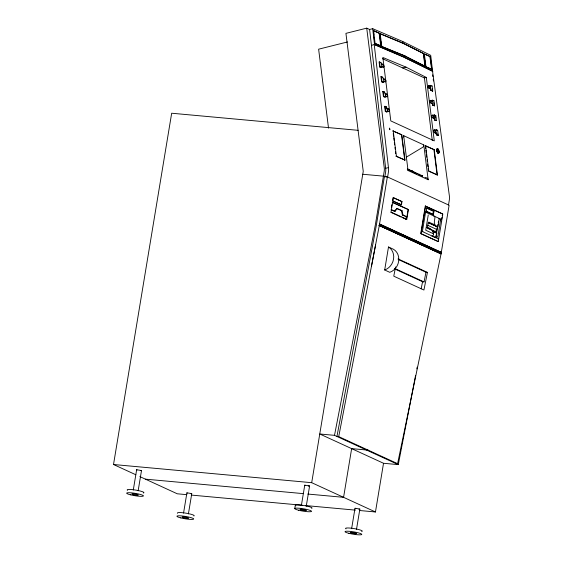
<?xml version="1.0" encoding="UTF-8"?>
<svg xmlns="http://www.w3.org/2000/svg" width="563" height="563" viewBox="0 0 563 563"><rect width="100%" height="100%" fill="white"/><g stroke="black" fill="none" stroke-linecap="round" stroke-linejoin="round"><path stroke-width="0.84" d="M440.526 220.485L440.505 220.02A2.322 2.041 -65.3 0 0 439.443 218.5L438.999 218.353M381.566 64.921L380.926 62.479L379.089 61.895L379.729 66.969L381.566 67.553C382.953 65.012 379.532 61.078 384.001 65.962C384.867 68.911 378.603 64.956 383.459 67.201M383.424 79.728L382.784 77.286L380.947 76.702L381.587 81.769L383.424 82.353C385.191 80.889 381.468 76.962 384.747 79.46L385.697 81.339M385.282 94.528L384.642 92.086L382.805 91.502L383.438 96.576L385.275 97.16C387.048 95.696 383.326 91.762 386.605 94.26L387.443 95.576M387.14 109.328L386.5 106.886L384.663 106.301L385.296 111.375L386.767 112.051L387.492 109.855L386.767 108.286M429.886 87.371L429.998 87.962M430.625 85.309L430.118 87.934L431.265 90.383L432.736 91.058L432.095 85.984L430.259 85.4L430.019 86.603M432.117 100.2L433.953 100.784L434.594 105.858L433.116 105.182L432.145 102.41L432.264 101.115C430.421 99.018 428.52 101.72 430.653 102.994L432.595 103.712L430.899 102.938L430.062 101.621L430.568 100.334M433.735 116.21L433.974 115.007L435.811 115.591L436.445 120.658L434.974 119.982L434.003 117.21L434.122 115.915C432.356 113.768 430.357 116.583 432.511 117.801L434.453 118.519L432.75 117.737L431.92 116.421L432.426 115.133M438.303 135.465L436.832 134.789L435.861 132.009L435.98 130.722L434.284 129.94L433.658 130.876L434.608 132.537C437.796 135.014 434.108 130.947 436.198 129.715L437.669 130.391L438.303 135.465L436.466 134.881L435.48 132.038M362.755 174.298L363.241 171.335L345.928 33.358L366.731 28.15L369.602 29.466L372.699 28.692L403.108 41.669L430.716 55.343L432.574 71.346L404.797 57.595L374.226 44.547L388.54 168.351A16.799 14.779 -65.3 0 1 388.491 171.624L387.618 177.056L383.403 176.149L362.762 174.256L311.698 482.688L375.465 511.971L383.487 463.49M384.839 176.81L385.648 171.898A13.611 11.971 -65.3 0 0 385.655 168.267L369.602 29.466M448.514 205.023L449.38 199.591A16.799 14.779 -65.3 0 0 449.429 196.318L432.574 71.346M135.831 474.757L113.515 464.51L171.673 113.226L358.096 130.32M133.29 490.035L136.64 469.774M138.139 490.83L141.496 470.577L136.696 469.718M183.552 513.118L186.902 492.857L187.183 493.075M188.408 513.92L191.758 493.66L191.174 493.786M294.752 508.558L295.293 505.314M301.388 505.454L304.745 485.193L305.533 485.587M306.244 506.25L309.601 485.989L308.235 486.08M379.124 225.39L379.624 224.201L441.195 252.484L440.991 253.702L379.124 225.39L440.991 253.702M338.722 436.621L379.293 225.58L387.358 176.881L384.409 176.613L376.344 225.313L336.948 436.459L338.722 436.621L397.598 463.666L441.047 253.941L449.112 205.242L387.358 176.881M379.42 225.418L379.624 224.201M391.51 207.135L391.911 204.714M392.685 200.048L393.087 197.613L401.996 201.603L401.461 204.848L392.545 200.864L401.461 204.848M351.608 448.845L343.578 497.326L307.785 494.047M392.601 202.328L390.989 212.068L406.789 219.324L408.4 209.584L392.312 202.3L408.4 209.584M392.84 200.885L393.382 197.641L401.996 201.603M384.684 269.98L388.491 246.995L393.572 249.332A12.745 11.218 -65.3 0 1 398.632 261.457A12.745 11.218 -65.3 0 1 389.765 272.316L384.684 269.98A12.745 11.218 -65.3 0 0 393.544 259.128A12.745 11.218 -65.3 0 0 388.491 246.995M401.166 204.819L401.7 201.575M351.65 528.537L355.007 508.276L355.795 508.67M406.789 219.324L405.902 219.239L406.317 216.748L402.369 214.939L401.454 210.618L396.584 208.38L402.045 210.668L402.96 214.989L406.908 216.804L408.105 209.556M356.506 529.34L359.863 509.079L355.042 508.227M441.681 221.069L438.253 241.583L420.73 233.638L425.297 206.044L442.828 213.989L441.681 220.886M438.253 241.583L421.025 233.666L425.593 206.072M438.098 238.775L422.384 231.555L425.586 212.188L426.092 212.364M433.447 214.51L426.268 211.209L426.803 207.965L433.989 211.259L433.447 214.51L432.856 214.454L433.397 211.209L426.212 207.909M428.26 214.904L425.719 230.239L433.545 233.835C433.89 237.572 428.246 234.799 436.269 237.649A2.322 2.041 -65.3 0 0 437.986 235.876L440.519 220.534M433.44 224.222L433.348 224.764L437.887 226.847L439.281 218.43M432.764 224.707L434.91 224.904L434.404 222.624A0.781 0.352 -84.8 0 1 434.333 221.857L434.953 217.473A2.322 2.041 -65.3 0 0 433.89 215.946L433.447 215.798M432.877 231.386L436.557 233.075L437.599 226.826L428.408 222.709L437.303 226.798L436.262 233.054L436.853 233.103L435.79 237.713L436.339 234.391M437.725 226.016L437.993 224.398M438.26 222.786L438.528 221.168M438.246 239.831L438.535 238.107M441.673 219.134L441.962 217.409M442.244 215.685L442.532 213.961L425.297 206.044M440.695 253.674L440.899 252.456L379.328 224.173M383.058 82.444L383.283 81.156M428.71 85.534L428.204 86.822L429.041 88.131L430.737 88.912L428.795 88.194C426.634 86.976 428.633 84.161 430.406 86.315L430.364 87.87M415.508 375.767L398.273 464.623L334.506 435.34L375.345 224.848L384.212 171.236A13.611 11.971 -65.3 0 0 384.219 167.612L366.731 28.15M416.845 368.871L417.183 367.146M432.483 100.108L431.884 101.98M434.34 114.915L433.735 116.78M435.593 131.01L436.198 129.715M395.606 266.946L393.762 276.173L423.925 290.022L427.444 272.408L398.076 258.924M421.152 288.84L422.574 281.725L394.797 268.966M422.574 281.725L424.038 281.915L425.98 272.218L398.203 259.459M407.521 169.484C406.585 168.921 409.428 170.195 407.64 169.104M407.732 169.554L407.851 169.174M407.929 169.625L408.048 169.245M408.105 169.695L408.224 169.315M408.527 169.435L408.527 169.864L408.386 169.379M408.71 169.646L407.689 169.421L408.759 169.667M410.441 170.483C408.717 170.012 415.747 172.179 413.108 171.785M410.547 170.934L410.666 170.554M410.772 171.004L410.891 170.624M411.44 171.046L412.017 171.131M412.109 171.075L411.989 171.455L411.511 170.842M411.63 171.011L412.074 171.208L411.384 171.061M411.574 171.286L411.694 170.906M411.736 171.349L411.856 170.969M411.539 171.011L412.003 171.166L411.56 171.061M411.877 171.405L411.996 171.025M412.989 172.165L413.172 171.799M413.671 171.792L413.573 172.292M413.685 172.011C414.727 173.2 412.644 170.716 411.222 171.335M413.791 172.461L413.911 172.081M414.227 172.369L414.818 172.538M414.241 172.602L414.136 172.151M414.459 172.672L414.354 172.222M414.783 172.362L414.664 172.742L417.021 173.763L417.141 173.383L414.572 172.292M414.861 172.813L414.98 172.433M415.044 172.876L415.163 172.496M415.205 172.94L415.325 172.559M415.346 172.996L415.466 172.616M415.459 173.045L415.578 172.665M416.458 173.756L417.141 173.383M422.503 176.374L418.9 174.629L419.034 174.199L416.782 173.474M421.518 176.135C424.544 175.579 421.307 175.93 419.034 174.199M422.553 176.303L422.686 175.881M389.969 129.652L389.624 128.181M438.063 151.743L437.683 150.244M389.329 128.202L389.709 129.736M437.423 150.293L437.803 151.827M389.378 111.01L389.329 110.425M391.313 209.858L394.466 211.308L395.74 209.549M394.466 211.308L395.057 211.364L397.175 208.437M383.22 67.257L383.727 65.97M385.317 82.001C379.736 80.368 388.977 83.401 384.993 79.404L383.297 78.623M385.148 93.423L386.851 94.204L387.808 95.984L387.175 96.801L385.233 96.083L386.929 96.864L387.562 95.992M389.033 111.608C383.452 109.989 392.636 112.987 388.702 109.004L387.006 108.223M434.284 129.94L433.503 131.242L434.369 132.601L436.065 133.382M141.461 470.626L141.053 470.696M186.93 492.822L191.744 493.61M304.766 485.151L309.587 485.946M359.834 509.121L358.948 509.198M406.317 157.154L422.609 147.344A2.266 1.992 -65.3 0 0 423.784 144.916L403.678 135.683A2.266 1.992 -65.3 0 1 403.439 137.062M382.256 46.708L404.896 55.934L425.234 66.272L423.643 53.591L403.305 43.252L380.166 33.618L380.081 35.385M371.587 45.322L374.522 44.477L405.093 57.517L404.896 55.934L404.797 57.595L432.87 71.269M373.304 30.676L379.448 33.287L381.045 45.976L374.761 43.302L381.045 45.976M347.484 41.958L318.623 49.185L328.525 128.139M381.461 46.377L404.896 55.934M402.812 41.739L403.009 43.33L379.87 33.696M380.56 62.57L380.926 62.479M403.009 43.33L423.643 53.591M379.729 66.969L381.566 67.553M424.066 53.992L430.216 56.603L431.934 69.348L425.656 66.673L425.339 64.14M402.629 67.961L405.993 67.117L426.332 77.448L434.291 140.891L390.813 120.918L382.854 57.482L405.993 67.117M382.784 77.286L380.947 76.702M425.656 66.673L431.934 69.348M381.587 81.769L383.424 82.353M424.228 77.975L426.332 77.448M384.642 92.086L382.805 91.502M383.438 96.576L385.275 97.16M430.406 86.315L428.471 85.59M431.73 86.076L432.095 85.984M430.223 88.588L430.899 90.474L431.265 90.383M430.899 90.474L432.736 91.058M386.134 106.977L386.5 106.886M387.33 108.546L388.702 109.004M385.296 111.375L387.133 111.96M432.264 101.115L430.329 100.397M433.587 100.876L433.953 100.784M432.081 103.388L432.75 105.274L433.116 105.182M434.594 105.858L432.75 105.274M434.122 115.915L432.18 115.197M433.974 115.007L435.811 115.591M433.707 117.568L434.608 120.074L434.974 119.982M401.834 134.831L392.918 130.947L401.834 134.831L405.001 160.082L396.085 156.204L405.001 160.082M436.445 120.658L434.608 120.074M435.98 130.722L434.038 129.997M437.669 130.391L435.832 129.807M436.466 134.881L436.832 134.789M425.656 148.449L425.628 145.761L434.249 149.723L437.416 174.973L428.499 171.089L428.169 168.478M425.332 145.838L434.249 149.723M404.797 57.595L405.254 57.602M385.655 168.267L388.463 167.605M422.919 231.52L422.384 231.555M414.347 172.447L414.143 172.369M433.397 211.209L433.989 211.259M426.268 211.209L425.677 211.153L432.06 214.088M401.454 210.618L402.045 210.668M402.369 214.939L402.96 214.989M406.317 216.748L407.204 216.832M437.303 226.798L437.887 226.847M334.506 435.34L319.763 433.989L383.523 463.272L398.273 464.623M351.643 448.627L368.16 450.147M395.831 463.504L397.598 463.666M113.515 464.51L311.698 482.688M145.395 479.148L303.422 493.645M186.881 494.673L177.282 493.793L139.821 476.587M191.251 495.074L302.127 505.243M305.618 505.567L355.38 510.127M359.75 510.528L375.465 511.971M425.98 272.218L427.444 272.408M407.605 169.322L407.767 169.428M424.959 177.422L426.613 177.873A2.569 2.259 -65.3 0 1 428.154 179.745L423.784 144.916M407.302 169.554L410.385 170.322L408.639 169.484M414.762 172.538L414.516 172.447M418.541 174.488L418.9 174.629M137.034 470.035L136.654 469.816M379.448 33.287L373.6 30.599L375.057 43.224M430.216 56.603L424.361 53.914L425.952 66.603M382.53 58.686L424.418 77.926L432.271 140.497M381.44 63.816L383.136 64.597M437.416 174.973L428.795 171.018L425.628 145.761M407.366 169.217L407.781 169.379M407.401 169.153A2.569 2.259 -65.3 0 1 408.048 170.512L428.154 179.745M425.586 212.188L441.308 219.408M434.91 224.904L428.957 222.174A1.4 0.633 -84.8 0 0 428.126 223.265L427.528 226.861A1.316 0.598 -84.8 0 0 427.887 228.409L433.264 230.879L433.003 232.688L433.545 233.835M427.922 225.362L436.395 229.254L435.973 231.787L426.698 227.529M391.109 209.549L395.057 211.364M427.416 227.297L430.498 228.712M432.44 231.076L436.853 233.103M432.581 231.358L435.53 232.709M390.898 212.35L401.166 217.065M402.742 217.79L405.902 219.239M379.568 223.961L441.315 252.323M379.293 225.58L441.047 253.941M375.556 245.046L371.531 265.961M394.677 268.431L424.038 281.915M404.6 56.011L424.938 66.343L423.348 53.661M388.463 109.067L389.3 110.376M433.834 117.533L434.207 118.575M429.914 56.68L431.638 69.425M432.68 74.865L432.898 76.61M433.221 79.228L433.44 80.966M432.053 88.609L432.37 91.15M433.799 102.572L434.01 104.261M435.445 115.682L435.762 118.216M437.725 133.86L437.937 135.556M424.171 54.836L424.488 57.377M424.805 59.91L425.128 62.444M433.946 149.793L437.113 175.051M425.881 150.194L426.205 152.805M426.423 154.543L426.754 157.154M427.078 159.772L427.296 161.511M427.627 164.122L427.95 166.732M403.678 135.683L408.048 170.512M401.532 134.909L404.698 160.159M393.213 130.876L396.38 156.127M393.241 133.565L393.572 136.176M393.79 137.914L394.121 140.525M394.339 142.27L394.663 144.881M394.994 147.492L395.212 149.237M395.536 151.848L395.754 153.586M380.166 33.618L381.763 46.3M380.299 37.074L380.616 39.614M380.827 41.303L381.144 43.844M379.152 33.365L380.743 46.046M379.455 61.803L380.095 66.877M381.313 76.61L381.946 81.677M383.171 91.41L383.804 96.484M385.029 106.21L385.662 111.284M373.593 33.203L373.79 34.885M374.078 37.411L374.374 39.931M372.699 28.692L374.522 44.477M438.83 152.615A2.428 0.943 75.9 0 1 437.05 151.855A2.428 0.943 75.9 0 1 437.388 148.667A2.428 0.943 75.9 0 1 438.858 152.32M345.999 528.882A8.501 1.196 9.4 0 1 354.226 528.615A8.501 1.196 9.4 0 1 361.678 531.5M127.555 490.331A8.501 1.196 9.4 0 1 135.993 490.134A8.501 1.196 9.4 0 1 143.319 492.998M295.828 505.848A8.501 1.196 9.4 0 1 303.563 505.461A8.501 1.196 9.4 0 1 311.606 508.375M177.619 513.273A8.501 1.196 9.4 0 1 186.121 513.196A8.501 1.196 9.4 0 1 193.925 515.997M436.972 150.138A2.041 0.795 75.9 0 0 438.366 152.974A2.041 0.795 75.9 0 0 438.317 149.871A2.041 0.795 75.9 0 0 436.972 150.138M437.17 150.448A1.365 0.528 75.9 0 0 438.098 152.348A1.365 0.528 75.9 0 0 438.07 150.272A1.365 0.528 75.9 0 0 437.17 150.448M436.867 150.166A2.041 0.795 75.9 0 0 438.26 153.002A2.041 0.795 75.9 0 0 438.211 149.899A2.041 0.795 75.9 0 0 436.867 150.166M436.909 149.948A2.428 0.943 75.9 0 0 438.563 153.326A2.428 0.943 75.9 0 0 438.514 149.624A2.428 0.943 75.9 0 0 436.909 149.948M437.078 150.11A2.041 0.795 75.9 0 0 438.471 152.946A2.041 0.795 75.9 0 0 438.429 149.842A2.041 0.795 75.9 0 0 437.078 150.11M351.622 533.14A3.322 0.472 9.4 0 0 356.682 533.583A3.322 0.472 9.4 0 0 351.903 532.366A3.322 0.472 9.4 0 0 351.622 533.14M348.856 533.309A8.501 1.196 9.4 0 0 361.777 534.449A8.501 1.196 9.4 0 0 349.574 531.324A8.501 1.196 9.4 0 0 348.856 533.309M133.262 494.631A3.322 0.472 9.4 0 0 138.315 495.081A3.322 0.472 9.4 0 0 133.544 493.857A3.322 0.472 9.4 0 0 133.262 494.631M130.489 494.807A8.501 1.196 9.4 0 0 143.417 495.94A8.501 1.196 9.4 0 0 131.207 492.822A8.501 1.196 9.4 0 0 130.489 494.807M301.36 510.05A3.322 0.472 9.4 0 0 306.42 510.493A3.322 0.472 9.4 0 0 301.641 509.276A3.322 0.472 9.4 0 0 301.36 510.05M298.594 510.226A8.501 1.196 9.4 0 0 311.515 511.359A8.501 1.196 9.4 0 0 299.312 508.241A8.501 1.196 9.4 0 0 298.594 510.226M183.524 517.721A3.322 0.472 9.4 0 0 188.577 518.164A3.322 0.472 9.4 0 0 183.805 516.947A3.322 0.472 9.4 0 0 183.524 517.721M180.751 517.89A8.501 1.196 9.4 0 0 193.679 519.03A8.501 1.196 9.4 0 0 181.469 515.905A8.501 1.196 9.4 0 0 180.751 517.89"/></g></svg>
